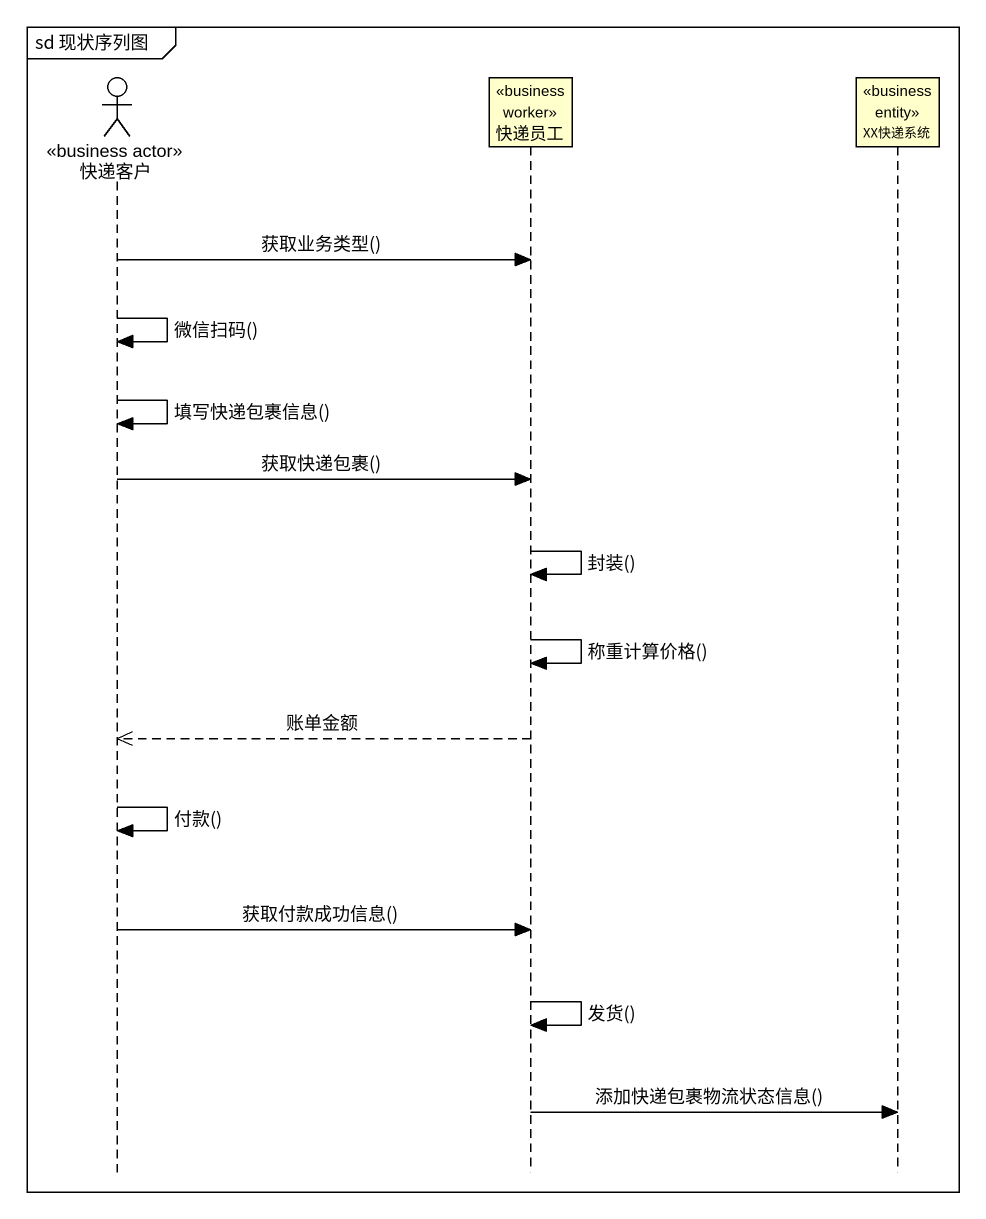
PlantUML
@startuml
mainframe sd 现状序列图
hide footbox
actor 快递客户 <<business actor>>
participant 快递员工 <<business worker>>
participant XX快递系统 <<business entity>>

快递客户 -> 快递员工 : 获取业务类型()
快递客户 -> 快递客户 : 微信扫码()
快递客户 -> 快递客户 : 填写快递包裹信息()
快递客户 -> 快递员工 : 获取快递包裹()
快递员工 -> 快递员工 : 封装()
快递员工 -> 快递员工 : 称重计算价格()
快递员工 -->> 快递客户 : 账单金额
快递客户 -> 快递客户 : 付款()
快递客户 -> 快递员工 : 获取付款成功信息()
快递员工 -> 快递员工 : 发货()
快递员工 -> XX快递系统 : 添加快递包裹物流状态信息()
@enduml
